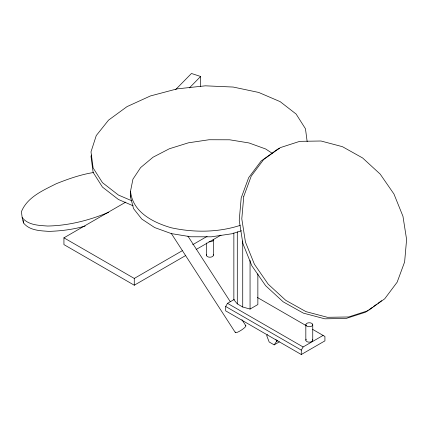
<?xml version="1.0" encoding="UTF-8"?>
<svg xmlns="http://www.w3.org/2000/svg" width="428" height="428" viewBox="0 0 428 428"><rect width="100%" height="100%" fill="white"/><g stroke="black" fill="none" stroke-linecap="round" stroke-linejoin="round"><path stroke-width="0.64" d="M241.472 230.778L231.928 233.758L211.346 236.818L190.69 236.77L171.361 233.613L154.674 227.568L141.775 219.045L133.536 208.618L130.519 197.008L130.519 191.193L132.931 179.188L140.609 167.599L153.031 157.226L169.344 148.767L188.443 142.808L209.019 139.747L229.681 139.796L249.01 142.952L265.692 148.998L272.679 153.615M130.519 197.008L130.775 195.746M91.405 155.048L90.998 156.306L93.117 172.366L102.469 187.095L118.417 199.485L133.135 205.798M312.718 329.426L324.927 336.478L324.927 340.87L301.285 354.518L225.7 310.878L225.7 306.485L227.519 303.329L234.378 299.37M301.285 354.518L301.285 350.125L303.11 346.969L323.103 335.424M267.393 334.552L266.681 335.563L269.175 341.988L274.161 344.872L279.334 341.886M274.161 344.872L276.654 341.325L277.804 340.661M175.544 89.693L191.46 73.482L200.614 76.478L200.614 86.386M189.385 87.922L200.614 76.478M367.738 310.637L365.603 312.167L346.043 318.486L324.825 318.812L303.393 313.135L283.197 301.842L265.622 285.69L251.867 265.793L242.863 243.5L239.231 220.334L241.21 197.87L248.673 177.647L261.107 161.03L277.665 149.158L279.554 148.548M368.808 309.872L372.542 307.192M373.612 306.427L376.817 304.131M377.887 303.361L381.626 300.681M185.736 255.5L134.269 285.214L63.933 244.607L63.933 237.829L125.811 202.102M63.933 237.829L134.269 278.435L182.269 250.722M192.675 244.714L207.136 236.363M196.147 249.487L221.014 235.133M233.859 233.03L233.859 299.707L237.294 303.875L242.73 307.015L250.059 309.059L257.859 304.549L257.859 273.883M108.637 212.304C89.27 220.334 68.614 225.658 47.567 226.032C38.686 225.379 28.2 225.219 22.176 217.585L21.4 211.726C27.269 197.083 43.137 190.369 56.303 183.698C68.298 178.925 80.587 174.587 93.374 172.538M240.199 225.363C218.071 232.57 194.002 232.682 171.361 227.803C153.272 222.597 132.536 212.229 130.519 191.193M85.145 226.038C73.381 229.494 61.129 230.992 48.899 231.382C40.018 230.729 29.527 230.569 23.503 222.935L22.176 217.585M131.904 200.828L118.417 195.045L102.469 182.654L93.117 167.926L90.998 151.86L96.263 135.558L108.552 120.129L127.02 106.626L150.415 95.958L177.139 88.869L205.376 85.825L233.196 87.05L258.71 92.448L280.169 101.655L296.117 114.046L305.469 128.774L307.165 141.625M257.324 297.449L306.368 325.762M227.519 303.329L303.11 346.969M225.7 306.485L301.285 350.125M187.913 236.117L230.301 301.708M241.895 319.652L245.881 325.815M171.157 233.239L235.288 332.47M275.974 339.57L276.654 341.325M23.16 220.334L23.503 222.935M312.745 324.74A3.461 1.996 0 0 1 307.555 326.468A3.461 1.996 0 0 1 307.555 323.012A3.461 1.996 0 0 1 312.745 324.74L312.745 340.169M305.827 324.74L305.827 340.169M250.059 260.385L250.059 309.059M242.73 241.007L242.73 307.015M237.294 231.869L237.294 303.875M213.369 239.787L213.369 255.211M206.451 242.997L206.451 255.211M134.269 278.435L134.269 285.214M213.251 239.268A3.461 1.996 0 0 1 209.014 241.713M213.251 254.697A3.461 1.996 0 0 1 209.913 257.212A3.461 1.996 0 0 1 206.569 254.697M312.627 339.65A3.461 1.996 0 0 1 308.834 342.149A3.461 1.996 0 0 1 306.293 339.169M245.613 325.606A6.27 1.241 -32.9 0 1 240.916 330.411A6.27 1.241 -32.9 0 1 235.379 332.032M243.773 196.361L241.793 218.826L245.431 241.991L254.43 264.285L268.19 284.181L285.765 300.333L305.956 311.627L327.393 317.303L348.611 316.977L368.166 310.658L384.724 298.792L397.157 282.175L404.62 261.947L406.6 239.487L402.967 216.317L393.963 194.028L380.203 174.126L362.634 157.98L342.437 146.681L321 141.005L299.782 141.336L280.228 147.649L263.669 159.521L251.236 176.133L243.773 196.361"/></g></svg>
